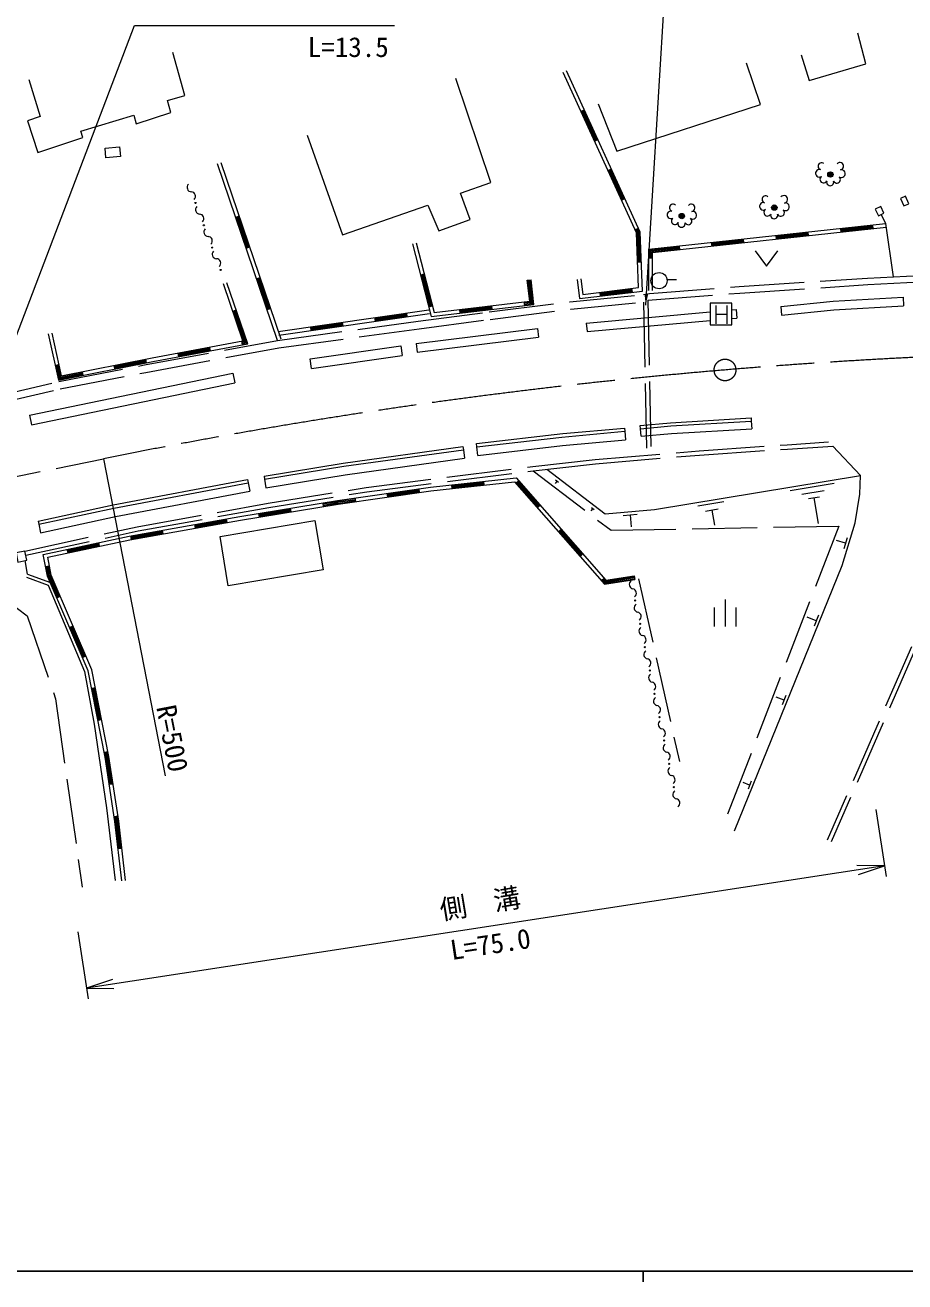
# Model space of a CAD drawing. Units: millimetres, scale not verified. Extents: x 40000 to 680000, y 20000 to 380000.
# Drawn here: x 110880 to 192166, y 204000 to 320026 of the extents above; entities that cross this region are included whole.
import ezdxf
from ezdxf.enums import TextEntityAlignment as Align

# ---------------------------------------------------------------- set-up
doc = ezdxf.new("R2010")
doc.units = ezdxf.units.MM
doc.header["$LTSCALE"] = 1000
doc.header["$PDMODE"] = 32
doc.header["$PDSIZE"] = 500
doc.linetypes.add('CHAIN', pattern=[18.5, 12, -1.5, 3.5, -1.5])
doc.linetypes.add('DASHED', pattern=[7.5, 6, -1.5])
for name, color, linetype, lineweight in [('M-BGD', 7, 'Continuous', 13), ('M-BMK', 2, 'CHAIN', 13), ('M-STR-HTXT', 7, 'Continuous', 13), ('M-TTL-BAND', 7, 'Continuous', 25), ('S-STR-HTXT', 7, 'Continuous', 13)]:
    doc.layers.add(name, color=color, linetype=linetype, lineweight=lineweight)
doc.styles.add('ＭＳ ゴシック', font='')
doc.styles.get('ＭＳ ゴシック').set_extended_font_data('MS Gothic')

# ---------------------------------------------------------------- blocks, each defined once
blk = doc.blocks.new('open_arrow')
at = {"color": 0, "linetype": 'Continuous', "lineweight": -2}
blk.add_lwpolyline([(7.5, 1.25), (0, 0), (7.5, -1.25)], dxfattribs=at)
blk = doc.blocks.new('filled_arrow')
at = {"color": 0, "linetype": 'Continuous', "lineweight": -2}
blk.add_solid([(7.5, 1.25), (0, 0), (7.5, -1.25)], dxfattribs=at)

msp = doc.modelspace()

# ---------------------------------------------------------------- linework, layer by layer
at = {"layer": 'M-BGD'}
for p, q in [((167366, 300838), (160596, 315662)), ((167713, 300920), (160914, 315807)), ((162563, 312197), (162244, 312052)), ((163618, 309381), (162372, 312110)), ((163682, 309410), (162435, 312139)), ((163745, 309439), (162499, 312168)), ((163554, 309352), (162308, 312081)), ((163491, 309323), (163809, 309468)), ((134199, 290918), (128649, 307213)), ((134530, 291031), (128980, 307326)), ((165055, 306739), (164737, 306594)), ((166047, 303894), (164801, 306623)), ((166111, 303923), (164864, 306652)), ((166174, 303952), (164928, 306681)), ((166238, 303981), (164992, 306710)), ((165983, 303865), (166302, 304011)), ((130662, 302390), (130330, 302277)), ((131364, 299460), (130397, 302300)), ((131430, 299482), (130463, 302322)), ((131496, 299505), (130529, 302345)), ((131563, 299528), (130595, 302367)), ((168494, 299337), (190389, 301708)), ((167230, 301136), (167548, 301282)), ((167293, 301165), (167435, 300854)), ((167505, 300871), (167357, 301194)), ((167562, 295788), (167366, 300838)), ((167421, 301223), (167574, 300887)), ((167540, 298171), (167435, 300854)), ((167644, 300904), (167484, 301253)), ((167505, 300871), (167610, 298173)), ((167680, 298176), (167574, 300887)), ((167644, 300904), (167749, 298179)), ((167924, 295480), (167713, 300920)), ((168845, 299023), (190427, 301360)), ((180244, 300610), (180282, 300262)), ((180252, 300540), (183234, 300863)), ((180259, 300470), (183242, 300793)), ((180267, 300401), (183249, 300724)), ((180274, 300331), (183257, 300654)), ((183264, 300585), (183227, 300933)), ((186209, 301256), (186247, 300908)), ((186217, 301186), (189199, 301509)), ((186224, 301116), (189207, 301439)), ((186232, 301047), (189214, 301370)), ((186239, 300977), (189222, 301300)), ((189230, 301230), (189192, 301578)), ((131298, 299437), (131629, 299550)), ((146665, 299837), (148405, 293114)), ((147004, 299925), (148667, 293498)), ((171304, 299571), (168564, 299275)), ((168634, 299212), (171312, 299502)), ((171319, 299432), (168704, 299149)), ((168775, 299086), (171327, 299362)), ((171296, 299641), (171334, 299293)), ((174279, 299964), (174317, 299616)), ((174287, 299894), (177269, 300217)), ((174294, 299825), (177277, 300147)), ((174302, 299755), (177284, 300078)), ((174309, 299685), (177292, 300008)), ((177299, 299939), (177262, 300287)), ((168508, 295526), (168494, 299337)), ((168497, 298526), (168847, 298527)), ((168567, 298526), (168564, 299275)), ((168634, 299212), (168637, 298526)), ((168707, 298527), (168704, 299149)), ((168775, 299086), (168777, 298527)), ((168858, 295527), (168845, 299023)), ((178321, 299175), (179371, 297775)), ((179371, 297775), (180421, 299175)), ((167470, 298168), (167819, 298182)), ((130987, 290879), (129199, 296132)), ((131449, 290610), (129531, 296245)), ((132596, 296710), (132265, 296597)), ((133298, 293780), (132331, 296620)), ((133364, 293803), (132397, 296643)), ((133431, 293825), (132464, 296665)), ((133497, 293848), (132530, 296688)), ((147756, 297020), (147417, 296933)), ((147484, 296950), (148236, 294046)), ((147552, 296968), (148304, 294063)), ((147620, 296985), (148372, 294081)), ((147688, 297003), (148440, 294098)), ((157275, 296478), (157623, 296520)), ((157507, 294549), (157275, 296478)), ((157345, 296486), (157585, 294488)), ((157663, 294426), (157414, 296495)), ((157484, 296503), (157741, 294365)), ((157819, 294304), (157553, 296511)), ((157896, 294243), (157623, 296520)), ((161885, 296551), (162116, 294781)), ((162232, 296596), (162418, 295170)), ((170199, 296527), (171080, 296541)), ((162116, 294781), (167924, 295480)), ((162418, 295170), (167562, 295788)), ((163969, 295357), (164011, 295009)), ((163978, 295287), (166956, 295645)), ((163986, 295218), (166964, 295576)), ((163994, 295148), (166973, 295506)), ((164003, 295079), (166981, 295437)), ((166990, 295367), (166948, 295715)), ((168010, 295155), (168563, 295235)), ((185541, 294533), (192003, 294903)), ((192003, 294903), (192048, 294104)), ((130057, 293614), (130388, 293727)), ((130123, 293637), (131080, 290826)), ((131172, 290772), (130189, 293659)), ((130255, 293682), (131264, 290718)), ((131357, 290664), (130322, 293704)), ((133232, 293758), (133563, 293870)), ((134265, 291743), (148187, 293738)), ((148169, 294028), (148507, 294116)), ((148405, 293114), (157896, 294243)), ((148667, 293498), (157507, 294549)), ((151012, 293777), (151054, 293429)), ((151021, 293707), (154000, 294061)), ((151029, 293638), (154008, 293992)), ((151037, 293568), (154016, 293922)), ((151045, 293499), (154024, 293853)), ((154033, 293783), (153991, 294131)), ((156970, 294485), (157012, 294138)), ((156979, 294416), (157585, 294488)), ((157663, 294426), (156987, 294346)), ((156995, 294277), (157741, 294365)), ((157819, 294304), (157003, 294207)), ((162726, 292524), (174179, 293558)), ((174179, 294349), (174179, 292349)), ((176179, 294349), (174179, 294349)), ((174719, 292434), (174719, 294134)), ((175711, 294144), (175710, 292439)), ((176179, 292349), (176179, 294349)), ((176179, 293749), (176563, 293780)), ((176563, 293780), (176627, 292982)), ((180699, 294054), (185541, 294533)), ((180699, 294054), (180778, 293258)), ((180778, 293258), (185604, 293735)), ((185604, 293735), (192048, 294104)), ((134315, 291397), (148237, 293392)), ((137245, 292100), (140214, 292525)), ((137255, 292030), (140224, 292456)), ((137265, 291961), (140234, 292387)), ((140254, 292248), (140205, 292594)), ((143174, 293020), (143224, 292673)), ((143184, 292951), (146154, 293376)), ((143194, 292881), (146164, 293307)), ((143204, 292812), (146174, 293238)), ((143214, 292743), (146184, 293168)), ((146194, 293099), (146144, 293445)), ((162726, 292524), (162798, 291727)), ((162798, 291727), (174179, 292755)), ((174719, 293349), (175710, 293349)), ((176178, 292946), (176627, 292982)), ((113016, 291526), (113953, 287244)), ((113358, 291601), (114222, 287654)), ((137235, 292169), (137284, 291823)), ((137275, 291892), (140244, 292317)), ((146997, 290631), (158212, 292022)), ((147095, 289837), (158311, 291228)), ((158212, 292022), (158311, 291228)), ((174179, 292349), (176179, 292349)), ((122620, 289302), (130987, 290879)), ((122686, 288958), (131449, 290610)), ((124995, 289678), (127943, 290234)), ((125008, 289609), (127956, 290165)), ((125021, 289541), (127969, 290097)), ((127995, 289959), (127930, 290303)), ((130878, 290859), (130943, 290515)), ((130891, 290790), (131080, 290826)), ((131172, 290772), (130904, 290721)), ((130917, 290652), (131264, 290718)), ((131357, 290664), (130930, 290584)), ((137227, 289225), (145602, 290423)), ((145602, 290423), (145730, 289532)), ((146997, 290631), (147095, 289837)), ((113953, 287244), (122686, 288958)), ((114222, 287654), (122620, 289302)), ((119102, 288540), (122046, 289117)), ((119115, 288471), (122059, 289049)), ((119129, 288403), (122073, 288980)), ((119142, 288334), (122086, 288911)), ((122100, 288843), (122032, 289186)), ((124982, 289747), (125047, 289403)), ((125034, 289472), (127982, 290028)), ((137355, 288334), (137227, 289225)), ((137355, 288334), (145730, 289532)), ((111295, 284014), (130073, 287881)), ((113999, 288671), (113657, 288596)), ((114007, 287326), (113726, 288611)), ((113794, 288626), (114061, 287408)), ((114114, 287490), (113863, 288641)), ((113931, 288656), (114168, 287572)), ((114007, 287326), (116198, 287756)), ((116185, 287825), (114061, 287408)), ((114114, 287490), (116171, 287894)), ((116158, 287962), (114168, 287572)), ((116144, 288031), (116212, 287688)), ((119088, 288609), (119156, 288265)), ((130073, 287881), (130255, 286999)), ((111476, 283132), (130255, 286999)), ((111295, 284014), (111476, 283132)), ((167697, 283065), (170514, 283320)), ((170514, 283320), (177956, 283760)), ((170536, 283021), (177974, 283461)), ((152590, 281393), (160561, 282310)), ((152625, 281095), (160457, 282000)), ((160457, 282000), (166291, 282532)), ((160561, 282310), (166264, 282831)), ((167724, 282766), (170536, 283021)), ((167787, 282069), (170589, 282323)), ((170589, 282323), (178015, 282762)), ((140280, 279595), (151336, 281126)), ((140325, 279298), (151377, 280829)), ((152716, 280301), (160540, 281204)), ((160540, 281204), (166364, 281736)), ((140444, 278507), (151487, 280037)), ((132952, 278400), (140280, 279595)), ((133000, 278104), (140325, 279298)), ((133129, 277314), (140444, 278507)), ((119019, 275726), (131434, 278070)), ((119078, 275432), (131490, 277776)), ((139750, 276151), (148326, 277381)), ((148326, 277381), (156252, 278238)), ((148370, 277033), (156108, 277871)), ((150274, 277592), (150312, 277244)), ((150282, 277522), (153264, 277845)), ((150289, 277452), (153272, 277775)), ((150297, 277383), (153279, 277706)), ((150304, 277313), (153287, 277636)), ((153295, 277566), (153257, 277914)), ((156108, 277871), (164414, 268401)), ((156483, 277974), (156220, 277743)), ((156252, 278238), (164550, 268777)), ((156273, 277789), (158251, 275534)), ((156326, 277835), (158304, 275580)), ((156378, 277882), (158356, 275626)), ((156431, 277928), (158409, 275672)), ((160027, 277942), (159853, 277717)), ((159892, 278047), (160162, 277838)), ((181553, 277076), (185632, 277753)), ((119237, 274648), (131638, 276990)), ((130709, 274667), (139750, 276151)), ((141355, 276311), (139760, 276082)), ((139771, 276013), (141365, 276241)), ((141375, 276172), (139782, 275944)), ((139803, 275805), (148370, 277033)), ((141345, 276380), (141395, 276034)), ((144315, 276806), (144364, 276459)), ((144325, 276736), (147294, 277162)), ((144334, 276667), (147304, 277093)), ((144344, 276598), (147314, 277024)), ((144354, 276529), (147324, 276954)), ((147334, 276885), (147284, 277231)), ((182657, 276735), (184697, 277074)), ((183252, 276310), (184271, 276479)), ((183762, 276394), (184156, 274015)), ((112081, 274232), (119019, 275726)), ((112144, 273939), (119078, 275432)), ((130767, 274322), (139803, 275805)), ((132463, 274884), (135424, 275370)), ((132475, 274815), (135435, 275301)), ((132486, 274746), (135446, 275232)), ((132497, 274677), (135458, 275163)), ((135469, 275094), (135412, 275439)), ((138373, 275925), (138429, 275580)), ((138384, 275856), (139760, 276082)), ((139771, 276013), (138395, 275787)), ((138407, 275718), (139782, 275944)), ((139792, 275875), (138418, 275649)), ((139792, 275875), (141385, 276103)), ((158198, 275488), (158462, 275719)), ((163327, 275405), (163159, 275186)), ((163196, 275506), (163459, 275304)), ((173031, 275661), (175428, 276059)), ((173730, 275162), (174928, 275361)), ((174329, 275261), (174561, 273863)), ((112313, 273157), (119237, 274648)), ((120482, 272857), (130709, 274667)), ((120549, 272513), (130767, 274322)), ((126536, 273928), (126597, 273583)), ((126548, 273859), (129502, 274382)), ((126560, 273790), (129514, 274313)), ((126572, 273721), (129526, 274244)), ((126585, 273652), (129539, 274175)), ((129551, 274106), (129490, 274451)), ((132452, 274953), (132509, 274608)), ((166126, 274752), (167430, 274864)), ((166778, 274808), (166872, 273721)), ((112556, 271162), (120482, 272857)), ((120628, 272883), (120689, 272538)), ((120640, 272814), (123594, 273336)), ((120652, 272745), (123606, 273267)), ((120664, 272676), (123618, 273199)), ((120676, 272607), (123630, 273130)), ((123643, 273061), (123582, 273405)), ((160440, 273463), (160177, 273232)), ((160229, 273278), (162207, 271023)), ((160282, 273325), (162260, 271069)), ((160334, 273371), (162313, 271115)), ((160387, 273417), (162365, 271161)), ((186844, 272684), (186534, 271684)), ((112966, 270892), (120549, 272513)), ((114747, 271631), (114820, 271288)), ((114762, 271562), (117695, 272189)), ((114776, 271494), (117710, 272121)), ((114791, 271425), (117725, 272053)), ((114805, 271357), (117739, 271984)), ((117754, 271916), (117681, 272258)), ((186689, 272184), (185856, 272442)), ((111108, 269329), (110891, 270588)), ((112951, 269140), (112556, 271162)), ((113287, 269244), (112966, 270892)), ((162155, 270977), (162418, 271208)), ((111108, 269329), (113236, 268556)), ((112775, 270042), (113118, 270109)), ((112843, 270056), (113018, 269161)), ((113085, 269182), (112912, 270069)), ((112981, 270083), (113153, 269203)), ((113220, 269223), (113050, 270096)), ((113085, 269182), (113932, 267215)), ((113996, 267243), (113153, 269203)), ((113220, 269223), (114060, 267271)), ((117049, 260505), (113287, 269244)), ((164550, 268777), (167153, 269194)), ((167153, 269194), (167208, 268849)), ((111005, 269047), (113016, 268317)), ((116713, 260401), (112951, 269140)), ((113868, 267188), (113018, 269161)), ((164396, 268952), (164133, 268721)), ((164441, 268476), (164185, 268768)), ((164238, 268814), (164468, 268551)), ((164495, 268626), (164291, 268860)), ((164343, 268906), (164523, 268702)), ((164414, 268401), (167208, 268849)), ((164441, 268476), (167197, 268918)), ((167186, 268987), (164468, 268551)), ((164495, 268626), (167175, 269056)), ((167164, 269125), (164523, 268702)), ((113803, 267160), (114125, 267298)), ((175588, 264513), (175588, 267013)), ((174588, 264514), (174588, 266264)), ((176588, 264513), (176588, 266263)), ((115311, 264543), (114990, 264405)), ((183976, 265030), (183128, 265374)), ((184182, 265539), (183770, 264521)), ((116240, 261677), (115054, 264432)), ((116304, 261704), (115118, 264460)), ((116369, 261732), (115182, 264488)), ((116433, 261760), (115247, 264515)), ((116176, 261649), (116497, 261787)), ((118280, 252452), (116713, 260401)), ((118625, 252512), (117049, 260505)), ((117374, 258858), (117031, 258791)), ((117679, 255861), (117099, 258804)), ((117748, 255874), (117168, 258818)), ((117817, 255888), (117237, 258831)), ((117885, 255902), (117305, 258845)), ((181004, 257695), (180278, 257990)), ((181180, 258131), (180827, 257260)), ((117611, 255847), (117954, 255915)), ((118191, 252904), (118534, 252972)), ((118397, 252945), (118487, 252488)), ((118556, 252500), (118465, 252958)), ((118259, 252918), (118349, 252464)), ((119184, 246490), (118280, 252452)), ((118418, 252476), (118328, 252931)), ((118730, 249952), (118349, 252464)), ((118418, 252476), (118799, 249962)), ((118868, 249973), (118487, 252488)), ((118556, 252500), (118938, 249983)), ((119531, 246536), (118625, 252512)), ((118661, 249941), (119007, 249994)), ((177825, 249854), (177231, 250095)), ((177970, 250211), (177681, 249497)), ((119111, 246975), (119457, 247028)), ((119180, 246986), (119254, 246499)), ((119810, 241017), (119184, 246490)), ((119323, 246509), (119249, 246996)), ((119539, 244005), (119254, 246499)), ((119318, 247007), (119393, 246518)), ((119323, 246509), (119609, 244013)), ((119462, 246527), (119388, 247017)), ((119678, 244021), (119393, 246518)), ((119462, 246527), (119748, 244029)), ((120158, 241056), (119531, 246536)), ((119470, 243997), (119817, 244037))]:
    msp.add_line(p, q, dxfattribs=at)
at = {"layer": 'M-BGD', "linetype": 'DASHED'}
for p, q in [((188722, 296672), (196500, 297070)), ((168563, 295235), (176863, 295886)), ((176863, 295886), (188722, 296672)), ((176906, 295287), (188757, 296073)), ((188757, 296073), (196499, 296469)), ((161212, 294495), (168010, 295155)), ((168412, 294621), (176906, 295287)), ((147197, 292686), (153751, 293556)), ((153751, 293556), (161212, 294495)), ((153841, 292862), (161290, 293799)), ((161290, 293799), (168015, 294453)), ((168015, 294453), (168321, 280354)), ((168412, 294621), (168721, 280363)), ((134199, 290918), (147197, 292686)), ((147290, 291992), (153841, 292862)), ((134310, 290226), (147290, 291992)), ((121916, 288655), (134199, 290918)), ((122045, 287967), (134310, 290226)), ((113982, 287128), (121916, 288655)), ((114128, 286443), (122045, 287967)), ((107514, 285611), (113982, 287128)), ((107674, 284930), (114128, 286443)), ((173169, 280732), (181280, 281287)), ((173199, 280333), (181307, 280888)), ((181280, 281287), (185115, 281542)), ((181307, 280888), (185508, 281167)), ((157777, 279290), (163547, 279933)), ((163547, 279933), (173169, 280732)), ((163586, 279535), (173199, 280333)), ((142403, 277342), (157777, 279290)), ((142460, 276946), (157824, 278892)), ((157824, 278892), (163586, 279535)), ((133338, 275880), (142403, 277342)), ((133405, 275486), (142460, 276946)), ((121240, 273722), (133338, 275880)), ((121318, 273330), (133405, 275486)), ((110857, 271471), (121240, 273722)), ((110941, 271080), (121318, 273330)), ((167555, 268919), (171333, 252045)), ((192777, 262637), (184996, 244784)), ((193144, 262477), (185363, 244625))]:
    msp.add_line(p, q, dxfattribs=at)
at = {"layer": 'M-BGD'}
for points in [[(182597, 317276), (183329, 314906), (188559, 316438), (187827, 319297)], [(111238, 315013), (112276, 311604), (111098, 311201), (112058, 308257), (116226, 309650), (116025, 310239), (120917, 311729), (121150, 310915), (124357, 311960), (124032, 313053), (125636, 313540), (124521, 317492)], [(163841, 312750), (165548, 308392), (178831, 312711), (177542, 316511)], [(136954, 309858), (140217, 300677), (148096, 303417), (149095, 301046), (152000, 302068), (151118, 304509), (153907, 305484), (150668, 315107)], [(177956, 283760), (177974, 283461), (178015, 282762)], [(166264, 282831), (166291, 282532), (166364, 281736)], [(167787, 282069), (167724, 282766), (167697, 283065)], [(151336, 281126), (151377, 280829), (151487, 280037)], [(152716, 280301), (152625, 281095), (152590, 281393)], [(159099, 279034), (164463, 274910), (169042, 275303), (188054, 278459), (185508, 281167)], [(131434, 278070), (131490, 277776), (131638, 276990)], [(132952, 278400), (133000, 278104), (133129, 277314)], [(176437, 245630), (186365, 270126), (187586, 274065), (188006, 276714), (188054, 278459)], [(112081, 274232), (112144, 273939), (112313, 273157)], [(113016, 268317), (116353, 260359), (117250, 255494), (118398, 247754), (119198, 241060)]]:
    msp.add_lwpolyline(points, dxfattribs=at)
for points in [[(118265, 308668), (119608, 308798), (119696, 307892), (118353, 307761)], [(191764, 304024), (192067, 303329), (192536, 303533), (192233, 304229)], [(189429, 303026), (189718, 302427), (190235, 302676), (189946, 303276)], [(128897, 272816), (137659, 274277), (138417, 269736), (129654, 268274)], [(110042, 271297), (110221, 270457), (111035, 270631), (110857, 271471)]]:
    msp.add_lwpolyline(points, close=True, dxfattribs=at)
at = {"layer": 'M-BGD', "linetype": 'DASHED'}
for points in [[(189970, 302548), (190389, 301708), (191096, 296780)], [(157824, 278892), (165016, 273386), (186053, 273783), (175263, 245829)], [(91765, 263590), (108360, 267524), (111079, 265502), (113691, 257831), (116153, 240452)]]:
    msp.add_lwpolyline(points, dxfattribs=at)
at = {"layer": 'M-BGD'}
for centre, radius in [((185282, 306236), 150), ((185282, 306236), 120), ((185282, 306236), 90), ((185282, 306236), 60), ((185282, 306236), 30), ((185282, 306236), 20), ((126622, 303606), 50), ((180104, 303179), 150), ((180104, 303179), 120), ((180104, 303179), 90), ((180104, 303179), 60), ((180104, 303179), 30), ((180104, 303179), 20), ((171554, 302397), 150), ((171554, 302397), 120), ((171554, 302397), 90), ((171554, 302397), 60), ((171554, 302397), 30), ((171554, 302397), 20), ((127396, 301546), 50), ((128170, 299487), 50), ((128944, 297428), 50), ((169452, 296434), 750), ((167253, 266908), 50), ((167699, 264754), 50), ((168146, 262600), 50), ((168592, 260445), 50), ((169039, 258291), 50), ((169486, 256137), 50), ((169932, 253983), 50), ((170379, 251829), 50), ((170825, 249675), 50)]:
    msp.add_circle(centre, radius, dxfattribs=at)
for centre, radius, start, end in [((184268, 306351), 351, 75.20008, 302.85588), ((184470, 306997), 327, 48.04046, 250.01549), ((186158, 306999), 344, 278.00976, 140.0462), ((186299, 306314), 357, 233.06529, 104.99067), ((126249, 305041), 406, 133.21918, 267.97945), ((184650, 305787), 330, 125.32564, 332.73031), ((185263, 305536), 334, 162.7917, 15.26425), ((185882, 305769), 330, 205.97402, 52.08194), ((126220, 304229), 406, 313.21918, 87.97945), ((179292, 303940), 327, 48.04046, 250.01549), ((180981, 303942), 344, 278.00976, 140.0462), ((127023, 302982), 406, 133.21918, 267.97945), ((170541, 302511), 351, 75.20008, 302.85588), ((170742, 303158), 327, 48.04046, 250.01549), ((172431, 303160), 344, 278.00976, 140.0462), ((172571, 302474), 357, 233.06529, 104.99067), ((179091, 303293), 351, 75.20008, 302.85588), ((179472, 302729), 330, 125.32564, 332.73031), ((180704, 302711), 330, 205.97402, 52.08194), ((181121, 303256), 357, 233.06529, 104.99067), ((126994, 302170), 406, 313.21918, 87.97945), ((170922, 301947), 330, 125.32564, 332.73031), ((171535, 301697), 334, 162.7917, 15.26425), ((172154, 301929), 330, 205.97402, 52.08194), ((180085, 302479), 334, 162.7917, 15.26425), ((127797, 300923), 406, 133.21918, 267.97945), ((127768, 300111), 406, 313.21918, 87.97945), ((128571, 298863), 406, 133.21918, 267.97945), ((128543, 298051), 406, 313.21918, 87.97945), ((167106, 268384), 406, 124.33261, 259.09288), ((166952, 267586), 406, 304.33261, 79.09288), ((167553, 266230), 406, 124.33261, 259.09288), ((167399, 265432), 406, 304.33261, 79.09288), ((167999, 264076), 406, 124.33261, 259.09288), ((167846, 263278), 406, 304.33261, 79.09288), ((168446, 261921), 406, 124.33261, 259.09288), ((168292, 261124), 406, 304.33261, 79.09288), ((168893, 259767), 406, 124.33261, 259.09288), ((168739, 258969), 406, 304.33261, 79.09288), ((169339, 257613), 406, 124.33261, 259.09288), ((169185, 256815), 406, 304.33261, 79.09288), ((169786, 255459), 406, 124.33261, 259.09288), ((169632, 254661), 406, 304.33261, 79.09288), ((170232, 253305), 406, 124.33261, 259.09288), ((170079, 252507), 406, 304.33261, 79.09288), ((170679, 251151), 406, 124.33261, 259.09288), ((170525, 250353), 406, 304.33261, 79.09288), ((171126, 248996), 406, 124.33261, 259.09288), ((170972, 248199), 406, 304.33261, 79.09288)]:
    msp.add_arc(centre, radius, start, end, dxfattribs=at)
for p in [(185282, 306236), (180104, 303179), (171554, 302397)]:
    msp.add_point(p, dxfattribs=at)
at = {"layer": 'M-BMK'}
msp.add_line((77482, 271803), (118131, 279988), dxfattribs=at)
msp.add_circle((175548, 288190), 1000, dxfattribs=at)
msp.add_arc((217425, -210054), 500000, 92.30915, 101.45447, dxfattribs=at)
at = {"layer": 'M-STR-HTXT'}
for p, q in [((118131, 279988), (123826, 250712)), ((189477, 247612), (190424, 241425)), ((190273, 242414), (116542, 231127)), ((115746, 236326), (116693, 230138))]:
    msp.add_line(p, q, dxfattribs=at)
at = {"layer": 'M-TTL-BAND'}
for p, q in [((40000, 205000), (579000, 205000)), ((168000, 205000), (168000, 204000))]:
    msp.add_line(p, q, dxfattribs=at)
at = {"layer": 'S-STR-HTXT'}
for points in [[(168218, 294180), (170000, 323000), (191000, 323000)], [(107395, 284431), (121000, 320000), (145000, 320000)]]:
    msp.add_lwpolyline(points, dxfattribs=at)

# ---------------------------------------------------------------- block references
at = {"layer": 'M-STR-HTXT', "xscale": 333, "yscale": 333}
for p, rotation in [((190273, 242414), 188.7), ((116542, 231127), 8.7)]:
    msp.add_blockref('open_arrow', p, dxfattribs=dict(at, rotation=rotation))
at = {"layer": 'S-STR-HTXT', "xscale": 133, "yscale": 133, "rotation": 86.5}
msp.add_blockref('filled_arrow', (168218, 294180), dxfattribs=at)

# ---------------------------------------------------------------- texts
at = {"layer": 'M-STR-HTXT', "style": 'ＭＳ ゴシック'}
for s, rotation, p in [('L=13.5', 359.983, (137000, 318000)), ('R=500', 281.008, (123892, 257238)), ('側\u3000溝', 9.446, (149212, 238323))]:
    msp.add_text(s, height=1833, rotation=rotation, dxfattribs=at).set_placement(p, align=Align.MIDDLE_LEFT)
msp.add_text('L=75.0', height=1833, rotation=8.703, dxfattribs=at).set_placement((154091, 233735), align=Align.BOTTOM_CENTER)

doc.saveas('drawing.dxf')
